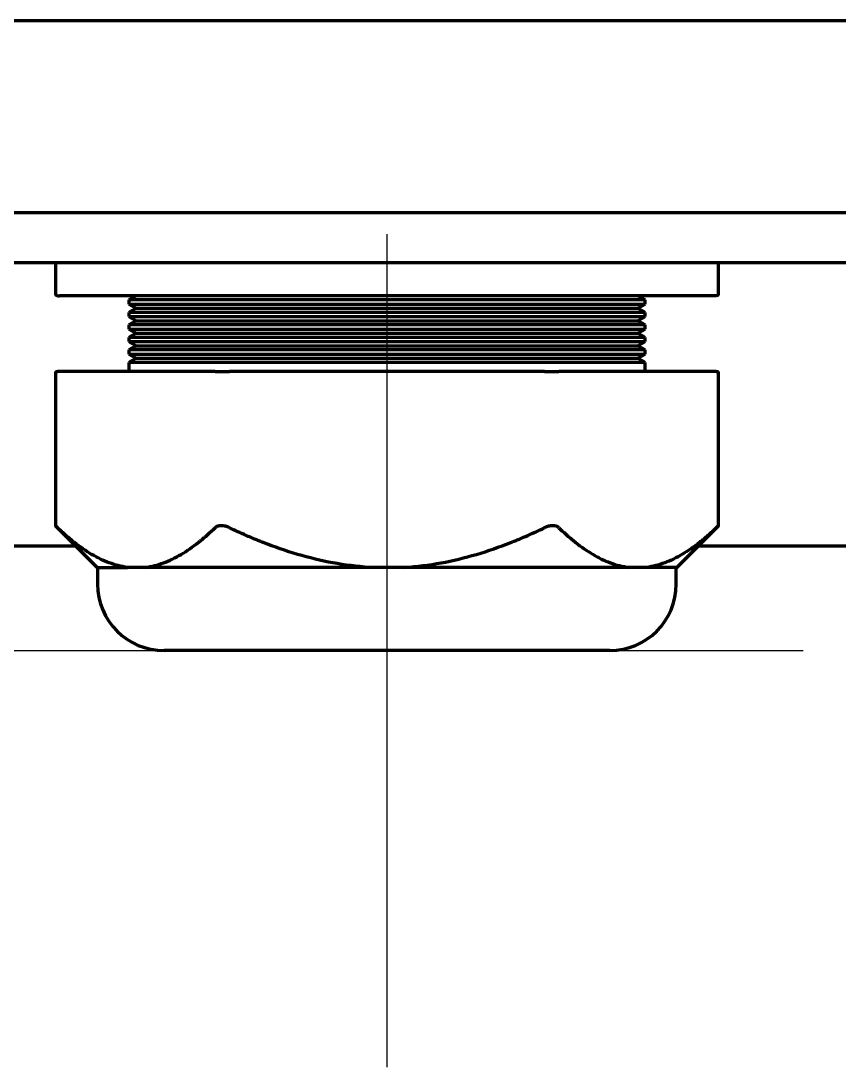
# Model space of a CAD drawing. Header units: inches. Extents: x -3055 to 7244, y 299 to 5591.
# Drawn here: x 6435.6 to 6533.9, y 2042 to 2167.6 of the extents above; entities that cross this region are included whole.
import ezdxf

# ---------------------------------------------------------------- set-up
doc = ezdxf.new("R2010")
doc.units = ezdxf.units.IN

# ---------------------------------------------------------------- blocks, each defined once
blk = doc.blocks.new('A$C29D5572B')
at = {"color": 1}
for p, q in [((0, 50), (0, -50)), ((-50, 0), (50, 0))]:
    blk.add_line(p, q, dxfattribs=at)
blk = doc.blocks.new('A$C0F8E2EAE')
blk.add_blockref('A$C29D5572B', (0, 0))

msp = doc.modelspace()

# ---------------------------------------------------------------- linework, layer by layer
at = {"linetype": 'Continuous', "lineweight": 70}
for p, q in [((7183.67, 2167.62), (6339.47, 2167.62)), ((6322.57, 2144.62), (7200.57, 2144.62)), ((6424.4, 2138.62), (6598.74, 2138.62)), ((6439.76, 2138.62), (6439.76, 2134.87)), ((6519.39, 2134.87), (6519.39, 2138.62)), ((6440.01, 2134.62), (6440.24, 2134.62)), ((6459.15, 2134.62), (6440.24, 2134.62)), ((6449.44, 2134.62), (6448.57, 2134.12)), ((6448.57, 2134.12), (6448.57, 2133.62)), ((6510.57, 2134.12), (6448.57, 2134.12)), ((6460.66, 2134.62), (6459.15, 2134.62)), ((6498.48, 2134.62), (6460.66, 2134.62)), ((6500, 2134.62), (6498.48, 2134.62)), ((6518.9, 2134.62), (6500, 2134.62)), ((6510.57, 2134.12), (6509.71, 2134.62)), ((6510.57, 2133.62), (6510.57, 2134.12)), ((6519.14, 2134.62), (6518.9, 2134.62)), ((6448.57, 2133.62), (6449.44, 2133.12)), ((6448.57, 2133.62), (6479.57, 2133.62)), ((6449.44, 2133.12), (6448.57, 2132.62)), ((6449.44, 2133.12), (6479.57, 2133.12)), ((6479.57, 2133.62), (6510.57, 2133.62)), ((6479.57, 2133.12), (6509.71, 2133.12)), ((6509.71, 2133.12), (6510.57, 2133.62)), ((6510.57, 2132.62), (6509.71, 2133.12)), ((6448.57, 2132.62), (6448.57, 2132.12)), ((6510.57, 2132.62), (6448.57, 2132.62)), ((6448.57, 2132.12), (6449.44, 2131.62)), ((6448.57, 2132.12), (6479.57, 2132.12)), ((6449.44, 2131.62), (6448.57, 2131.12)), ((6449.44, 2131.62), (6479.57, 2131.62)), ((6479.57, 2132.12), (6510.57, 2132.12)), ((6479.57, 2131.62), (6509.71, 2131.62)), ((6509.71, 2131.62), (6510.57, 2132.12)), ((6510.57, 2131.12), (6509.71, 2131.62)), ((6510.57, 2132.12), (6510.57, 2132.62)), ((6510.57, 2131.12), (6448.57, 2131.12)), ((6448.57, 2131.12), (6448.57, 2130.62)), ((6448.57, 2130.62), (6479.57, 2130.62)), ((6448.57, 2130.62), (6449.44, 2130.12)), ((6479.57, 2130.62), (6510.57, 2130.62)), ((6509.71, 2130.12), (6510.57, 2130.62)), ((6510.57, 2130.62), (6510.57, 2131.12)), ((6449.44, 2130.12), (6448.57, 2129.62)), ((6510.57, 2129.62), (6448.57, 2129.62)), ((6448.57, 2129.62), (6448.57, 2129.12)), ((6448.57, 2129.12), (6479.57, 2129.12)), ((6448.57, 2129.12), (6449.44, 2128.62)), ((6449.44, 2130.12), (6479.57, 2130.12)), ((6479.57, 2130.12), (6509.71, 2130.12)), ((6479.57, 2129.12), (6510.57, 2129.12)), ((6510.57, 2129.62), (6509.71, 2130.12)), ((6509.71, 2128.62), (6510.57, 2129.12)), ((6510.57, 2129.12), (6510.57, 2129.62)), ((6449.44, 2128.62), (6448.57, 2128.12)), ((6448.57, 2128.12), (6448.57, 2127.62)), ((6510.57, 2128.12), (6448.57, 2128.12)), ((6449.44, 2128.62), (6479.57, 2128.62)), ((6479.57, 2128.62), (6509.71, 2128.62)), ((6510.57, 2128.12), (6509.71, 2128.62)), ((6510.57, 2127.62), (6510.57, 2128.12)), ((6448.57, 2127.62), (6449.44, 2127.12)), ((6448.57, 2127.62), (6479.57, 2127.62)), ((6449.44, 2127.12), (6448.57, 2126.62)), ((6510.57, 2126.62), (6448.57, 2126.62)), ((6448.57, 2126.62), (6448.57, 2125.52)), ((6449.44, 2127.12), (6479.57, 2127.12)), ((6479.57, 2127.62), (6510.57, 2127.62)), ((6479.57, 2127.12), (6509.71, 2127.12)), ((6509.71, 2127.12), (6510.57, 2127.62)), ((6510.57, 2126.62), (6509.71, 2127.12)), ((6510.57, 2125.52), (6510.57, 2126.62)), ((6439.76, 2125.52), (6440.02, 2125.52)), ((6439.76, 2125.52), (6439.76, 2107.02)), ((6458.93, 2125.52), (6440.02, 2125.52)), ((6458.93, 2125.52), (6460.66, 2125.52)), ((6498.48, 2125.52), (6460.66, 2125.52)), ((6498.48, 2125.52), (6500.21, 2125.52)), ((6519.12, 2125.52), (6500.21, 2125.52)), ((6519.12, 2125.52), (6519.39, 2125.52)), ((6519.39, 2107.02), (6519.39, 2125.52)), ((6439.76, 2107.02), (6444.76, 2102.02)), ((6514.39, 2102.02), (6519.39, 2107.02)), ((6372.58, 2104.62), (6442.17, 2104.62)), ((6516.99, 2104.62), (6734.58, 2104.62)), ((6444.76, 2102.02), (6448.4, 2102.02)), ((6444.82, 2102.02), (6444.82, 2100.02)), ((6449.48, 2102.02), (6448.4, 2102.02)), ((6450.55, 2102.02), (6449.48, 2102.02)), ((6477.42, 2102.02), (6450.55, 2102.02)), ((6479.57, 2102.02), (6477.42, 2102.02)), ((6481.72, 2102.02), (6479.57, 2102.02)), ((6508.59, 2102.02), (6481.72, 2102.02)), ((6509.67, 2102.02), (6508.59, 2102.02)), ((6510.74, 2102.02), (6509.67, 2102.02)), ((6514.39, 2102.02), (6510.74, 2102.02)), ((6514.32, 2100.02), (6514.32, 2102.02)), ((6506.32, 2092.02), (6452.82, 2092.02))]:
    msp.add_line(p, q, dxfattribs=at)
for centre, radius, start, end in [((6440.01, 2134.87), 0.25, 180, 270), ((6519.14, 2134.87), 0.25, 270, 0), ((6452.82, 2100.02), 8, 180, 270), ((6506.32, 2100.02), 8, 270, 0)]:
    msp.add_arc(centre, radius, start, end, dxfattribs=at)
for points, knots in [([(6440.02, 2106.77), (6439.98, 2106.81), (6439.95, 2106.84), (6439.88, 2106.91), (6439.85, 2106.93), (6439.8, 2106.98), (6439.79, 2106.99), (6439.76, 2107.02), (6439.76, 2107.02), (6439.76, 2107.02)], [0, 0, 0, 0, 0.253957, 0.253957, 0.507913, 0.507913, 0.76187, 0.76187, 1, 1, 1, 1]), ([(6448.4, 2102.02), (6447.67, 2102.11), (6446.94, 2102.3), (6445.51, 2102.82), (6444.81, 2103.17), (6443.41, 2103.99), (6442.72, 2104.47), (6441.96, 2105.07), (6441.87, 2105.14), (6441.7, 2105.28), (6441.45, 2105.49), (6441.19, 2105.7), (6440.69, 2106.15), (6440.36, 2106.45), (6440.02, 2106.77)], [0, 0, 0, 0, 0.25, 0.25, 0.5, 0.5, 0.75, 0.75, 0.78125, 0.78125, 0.8125, 0.875, 0.875, 1, 1, 1, 1]), ([(6450.55, 2102.02), (6451.29, 2102.11), (6452.01, 2102.3), (6453.44, 2102.82), (6454.15, 2103.17), (6455.54, 2103.99), (6456.23, 2104.47), (6457, 2105.07), (6457.09, 2105.14), (6457.26, 2105.28), (6457.51, 2105.49), (6457.76, 2105.7), (6458.27, 2106.15), (6458.6, 2106.45), (6458.93, 2106.77)], [0, 0, 0, 0, 0.25, 0.25, 0.5, 0.5, 0.75, 0.75, 0.78125, 0.78125, 0.8125, 0.875, 0.875, 1, 1, 1, 1]), ([(6460.66, 2106.77), (6460.58, 2106.81), (6460.5, 2106.84), (6460.33, 2106.91), (6460.25, 2106.93), (6460.08, 2106.98), (6459.99, 2106.99), (6459.83, 2107.02), (6459.75, 2107.02), (6459.65, 2107.02), (6459.63, 2107.02), (6459.59, 2107.02), (6459.53, 2107.02), (6459.44, 2107.01), (6459.37, 2106.99), (6459.32, 2106.98), (6459.31, 2106.98), (6459.27, 2106.97), (6459.26, 2106.96), (6459.18, 2106.93), (6459.12, 2106.91), (6459.05, 2106.86), (6459.02, 2106.84), (6458.98, 2106.81), (6458.95, 2106.79), (6458.93, 2106.77)], [0, 0, 0, 0, 0.125, 0.125, 0.25, 0.25, 0.375, 0.375, 0.5, 0.5, 0.53125, 0.53125, 0.5625, 0.625, 0.6875, 0.6875, 0.71875, 0.71875, 0.75, 0.75, 0.875, 0.875, 0.9375, 0.9375, 1, 1, 1, 1]), ([(6477.42, 2102.02), (6475.95, 2102.11), (6474.5, 2102.3), (6471.64, 2102.82), (6470.23, 2103.17), (6467.44, 2103.99), (6466.06, 2104.47), (6464.53, 2105.07), (6464.36, 2105.14), (6464.02, 2105.28), (6463.51, 2105.49), (6463, 2105.7), (6461.99, 2106.15), (6461.33, 2106.45), (6460.66, 2106.77)], [0, 0, 0, 0, 0.25, 0.25, 0.5, 0.5, 0.75, 0.75, 0.78125, 0.78125, 0.8125, 0.875, 0.875, 1, 1, 1, 1]), ([(6481.72, 2102.02), (6483.19, 2102.11), (6484.64, 2102.3), (6487.5, 2102.82), (6488.91, 2103.17), (6491.7, 2103.99), (6493.08, 2104.47), (6494.62, 2105.07), (6494.79, 2105.14), (6495.13, 2105.28), (6495.64, 2105.49), (6496.14, 2105.7), (6497.15, 2106.15), (6497.82, 2106.45), (6498.48, 2106.77)], [0, 0, 0, 0, 0.25, 0.25, 0.5, 0.5, 0.75, 0.75, 0.78125, 0.78125, 0.8125, 0.875, 0.875, 1, 1, 1, 1]), ([(6500.21, 2106.77), (6500.17, 2106.81), (6500.13, 2106.84), (6500.02, 2106.91), (6499.97, 2106.93), (6499.84, 2106.98), (6499.78, 2106.99), (6499.64, 2107.02), (6499.56, 2107.02), (6499.46, 2107.02), (6499.44, 2107.02), (6499.4, 2107.02), (6499.34, 2107.02), (6499.24, 2107.01), (6499.16, 2106.99), (6499.09, 2106.98), (6499.07, 2106.98), (6499.03, 2106.97), (6499.01, 2106.96), (6498.9, 2106.93), (6498.82, 2106.91), (6498.69, 2106.86), (6498.65, 2106.84), (6498.56, 2106.81), (6498.52, 2106.79), (6498.48, 2106.77)], [0, 0, 0, 0, 0.125, 0.125, 0.25, 0.25, 0.375, 0.375, 0.5, 0.5, 0.53125, 0.53125, 0.5625, 0.625, 0.6875, 0.6875, 0.71875, 0.71875, 0.75, 0.75, 0.875, 0.875, 0.9375, 0.9375, 1, 1, 1, 1]), ([(6500.21, 2106.77), (6500.55, 2106.45), (6501.21, 2105.84), (6501.89, 2105.28), (6502.91, 2104.47), (6503.59, 2104), (6504.98, 2103.17), (6505.69, 2102.83), (6507.12, 2102.3), (6507.85, 2102.11), (6508.59, 2102.02)], [0, 0, 0, 0, 0.125, 0.25, 0.25, 0.5, 0.5, 0.75, 0.75, 1, 1, 1, 1]), ([(6519.12, 2106.77), (6518.79, 2106.45), (6518.12, 2105.84), (6517.45, 2105.28), (6516.43, 2104.47), (6515.74, 2104), (6514.35, 2103.17), (6513.65, 2102.83), (6512.21, 2102.3), (6511.48, 2102.11), (6510.74, 2102.02)], [0, 0, 0, 0, 0.125, 0.25, 0.25, 0.5, 0.5, 0.75, 0.75, 1, 1, 1, 1]), ([(6519.39, 2107.02), (6519.39, 2107.02), (6519.39, 2107.02), (6519.39, 2107.02), (6519.38, 2107.02), (6519.37, 2107.01), (6519.36, 2106.99), (6519.34, 2106.98), (6519.34, 2106.98), (6519.33, 2106.97), (6519.32, 2106.96), (6519.29, 2106.93), (6519.27, 2106.91), (6519.22, 2106.86), (6519.2, 2106.84), (6519.16, 2106.81), (6519.14, 2106.79), (6519.12, 2106.77)], [0, 0, 0, 0, 0.061444, 0.061444, 0.124015, 0.249155, 0.374296, 0.374296, 0.436866, 0.436866, 0.499437, 0.499437, 0.749718, 0.749718, 0.874859, 0.874859, 1, 1, 1, 1])]:
    msp.add_open_spline(points, degree=3, knots=knots, dxfattribs=at)

# ---------------------------------------------------------------- block references
msp.add_blockref('A$C0F8E2EAE', (6479.57, 2092.02))

doc.saveas('drawing.dxf')
